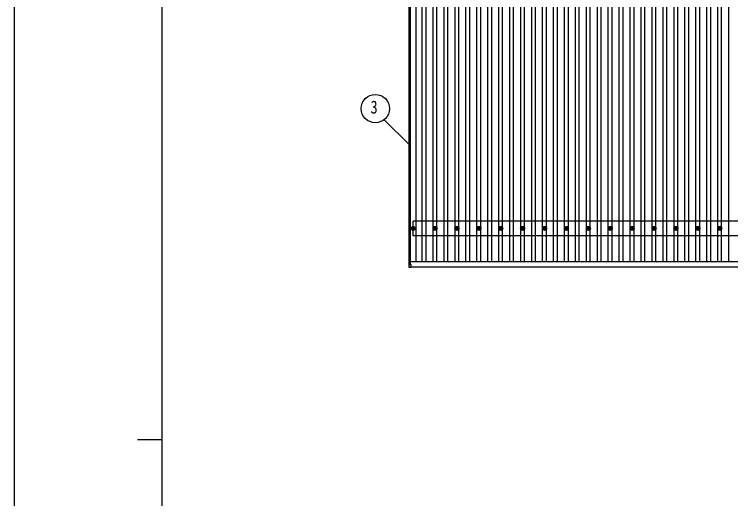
# Model space of a CAD drawing. Units: millimetres, scale not verified. Extents: x -18922 to 18922, y -13365 to 13365.
# Drawn here: x -18922 to -12380, y 21 to 4449 of the extents above; entities that cross this region are included whole.
import ezdxf
from ezdxf.enums import TextEntityAlignment as Align

# ---------------------------------------------------------------- set-up
doc = ezdxf.new("R2010")
doc.units = ezdxf.units.MM
doc.header["$LTSCALE"] = 50
for name, color, linetype in [('0-5_YKK_13', 4, 'Continuous'), ('0-6_YKK_A1', 4, 'Continuous'), ('0-7_YKK_D', 6, 'Continuous'), ('0-8_YKK_ZWAK', 7, 'Continuous')]:
    doc.layers.add(name, color=color, linetype=linetype)
doc.styles.add('ＭＳ ゴシック', font='')
doc.styles.get('ＭＳ ゴシック').set_extended_font_data('MS Gothic')

msp = doc.modelspace()

# ---------------------------------------------------------------- linework, layer by layer
at = {"layer": '0-5_YKK_13'}
for p, q in [((-15289.91, 2493.29), (-15285.49, 2493.29)), ((-15289.91, 2489.79), (-15285.49, 2489.79)), ((-15281.66, 2501.54), (-15281.66, 2497.12)), ((-15278.16, 2501.54), (-15278.16, 2497.12)), ((-15274.33, 2493.29), (-15269.91, 2493.29)), ((-15274.33, 2489.79), (-15269.91, 2489.79)), ((-15089.91, 2493.29), (-15085.49, 2493.29)), ((-15089.91, 2489.79), (-15085.49, 2489.79)), ((-15081.66, 2501.54), (-15081.66, 2497.12)), ((-15078.16, 2501.54), (-15078.16, 2497.12)), ((-15074.33, 2493.29), (-15069.91, 2493.29)), ((-15074.33, 2489.79), (-15069.91, 2489.79)), ((-14889.91, 2493.29), (-14885.49, 2493.29)), ((-14889.91, 2489.79), (-14885.49, 2489.79)), ((-14881.66, 2501.54), (-14881.66, 2497.12)), ((-14878.16, 2501.54), (-14878.16, 2497.12)), ((-14874.33, 2493.29), (-14869.91, 2493.29)), ((-14874.33, 2489.79), (-14869.91, 2489.79)), ((-14689.91, 2493.29), (-14685.49, 2493.29)), ((-14689.91, 2489.79), (-14685.49, 2489.79)), ((-14681.66, 2501.54), (-14681.66, 2497.12)), ((-14678.16, 2501.54), (-14678.16, 2497.12)), ((-14674.33, 2493.29), (-14669.91, 2493.29)), ((-14674.33, 2489.79), (-14669.91, 2489.79)), ((-14489.91, 2493.29), (-14485.49, 2493.29)), ((-14489.91, 2489.79), (-14485.49, 2489.79)), ((-14481.66, 2501.54), (-14481.66, 2497.12)), ((-14478.16, 2501.54), (-14478.16, 2497.12)), ((-14474.33, 2493.29), (-14469.91, 2493.29)), ((-14474.33, 2489.79), (-14469.91, 2489.79)), ((-14289.91, 2493.29), (-14285.49, 2493.29)), ((-14289.91, 2489.79), (-14285.49, 2489.79)), ((-14281.66, 2501.54), (-14281.66, 2497.12)), ((-14278.16, 2501.54), (-14278.16, 2497.12)), ((-14274.33, 2493.29), (-14269.91, 2493.29)), ((-14274.33, 2489.79), (-14269.91, 2489.79)), ((-14089.91, 2493.29), (-14085.49, 2493.29)), ((-14089.91, 2489.79), (-14085.49, 2489.79)), ((-14081.66, 2501.54), (-14081.66, 2497.12)), ((-14078.16, 2501.54), (-14078.16, 2497.12)), ((-14074.33, 2493.29), (-14069.91, 2493.29)), ((-14074.33, 2489.79), (-14069.91, 2489.79)), ((-13889.91, 2493.29), (-13885.49, 2493.29)), ((-13889.91, 2489.79), (-13885.49, 2489.79)), ((-13881.66, 2501.54), (-13881.66, 2497.12)), ((-13878.16, 2501.54), (-13878.16, 2497.12)), ((-13874.33, 2493.29), (-13869.91, 2493.29)), ((-13874.33, 2489.79), (-13869.91, 2489.79)), ((-13689.91, 2493.29), (-13685.49, 2493.29)), ((-13689.91, 2489.79), (-13685.49, 2489.79)), ((-13681.66, 2501.54), (-13681.66, 2497.12)), ((-13678.16, 2501.54), (-13678.16, 2497.12)), ((-13674.33, 2493.29), (-13669.91, 2493.29)), ((-13674.33, 2489.79), (-13669.91, 2489.79)), ((-13489.91, 2493.29), (-13485.49, 2493.29)), ((-13489.91, 2489.79), (-13485.49, 2489.79)), ((-13481.66, 2501.54), (-13481.66, 2497.12)), ((-13478.16, 2501.54), (-13478.16, 2497.12)), ((-13474.33, 2493.29), (-13469.91, 2493.29)), ((-13474.33, 2489.79), (-13469.91, 2489.79)), ((-13289.91, 2493.29), (-13285.49, 2493.29)), ((-13289.91, 2489.79), (-13285.49, 2489.79)), ((-13281.66, 2501.54), (-13281.66, 2497.12)), ((-13278.16, 2501.54), (-13278.16, 2497.12)), ((-13274.33, 2493.29), (-13269.91, 2493.29)), ((-13274.33, 2489.79), (-13269.91, 2489.79)), ((-13089.91, 2493.29), (-13085.49, 2493.29)), ((-13089.91, 2489.79), (-13085.49, 2489.79)), ((-13081.66, 2501.54), (-13081.66, 2497.12)), ((-13078.16, 2501.54), (-13078.16, 2497.12)), ((-13074.33, 2493.29), (-13069.91, 2493.29)), ((-13074.33, 2489.79), (-13069.91, 2489.79)), ((-12889.91, 2493.29), (-12885.49, 2493.29)), ((-12889.91, 2489.79), (-12885.49, 2489.79)), ((-12881.66, 2501.54), (-12881.66, 2497.12)), ((-12878.16, 2501.54), (-12878.16, 2497.12)), ((-12874.33, 2493.29), (-12869.91, 2493.29)), ((-12874.33, 2489.79), (-12869.91, 2489.79)), ((-12689.91, 2493.29), (-12685.49, 2493.29)), ((-12689.91, 2489.79), (-12685.49, 2489.79)), ((-12681.66, 2501.54), (-12681.66, 2497.12)), ((-12678.16, 2501.54), (-12678.16, 2497.12)), ((-12674.33, 2493.29), (-12669.91, 2493.29)), ((-12674.33, 2489.79), (-12669.91, 2489.79)), ((-12489.91, 2493.29), (-12485.49, 2493.29)), ((-12489.91, 2489.79), (-12485.49, 2489.79)), ((-12481.66, 2501.54), (-12481.66, 2497.12)), ((-12478.16, 2501.54), (-12478.16, 2497.12)), ((-12474.33, 2493.29), (-12469.91, 2493.29)), ((-12474.33, 2489.79), (-12469.91, 2489.79)), ((-15281.66, 2485.96), (-15281.66, 2481.54)), ((-15278.16, 2485.96), (-15278.16, 2481.54)), ((-15081.66, 2485.96), (-15081.66, 2481.54)), ((-15078.16, 2485.96), (-15078.16, 2481.54)), ((-14881.66, 2485.96), (-14881.66, 2481.54)), ((-14878.16, 2485.96), (-14878.16, 2481.54)), ((-14681.66, 2485.96), (-14681.66, 2481.54)), ((-14678.16, 2485.96), (-14678.16, 2481.54)), ((-14481.66, 2485.96), (-14481.66, 2481.54)), ((-14478.16, 2485.96), (-14478.16, 2481.54)), ((-14281.66, 2485.96), (-14281.66, 2481.54)), ((-14278.16, 2485.96), (-14278.16, 2481.54)), ((-14081.66, 2485.96), (-14081.66, 2481.54)), ((-14078.16, 2485.96), (-14078.16, 2481.54)), ((-13881.66, 2485.96), (-13881.66, 2481.54)), ((-13878.16, 2485.96), (-13878.16, 2481.54)), ((-13681.66, 2485.96), (-13681.66, 2481.54)), ((-13678.16, 2485.96), (-13678.16, 2481.54)), ((-13481.66, 2485.96), (-13481.66, 2481.54)), ((-13478.16, 2485.96), (-13478.16, 2481.54)), ((-13281.66, 2485.96), (-13281.66, 2481.54)), ((-13278.16, 2485.96), (-13278.16, 2481.54)), ((-13081.66, 2485.96), (-13081.66, 2481.54)), ((-13078.16, 2485.96), (-13078.16, 2481.54)), ((-12881.66, 2485.96), (-12881.66, 2481.54)), ((-12878.16, 2485.96), (-12878.16, 2481.54)), ((-12681.66, 2485.96), (-12681.66, 2481.54)), ((-12678.16, 2485.96), (-12678.16, 2481.54)), ((-12481.66, 2485.96), (-12481.66, 2481.54)), ((-12478.16, 2485.96), (-12478.16, 2481.54)), ((-15318.21, 2157.44), (-15318.21, 2139.44)), ((-15299.21, 2158.44), (-15317.21, 2158.44)), ((-15317.21, 2138.44), (-15299.21, 2138.44)), ((-15298.21, 2139.44), (-15298.21, 2157.44))]:
    msp.add_line(p, q, dxfattribs=at)
for centre, radius in [((-15279.91, 2491.54), 18.25), ((-15279.91, 2491.54), 10.15), ((-15279.91, 2491.54), 5.85), ((-15279.91, 2491.54), 5.25), ((-15079.91, 2491.54), 18.25), ((-15079.91, 2491.54), 10.15), ((-15079.91, 2491.54), 5.85), ((-15079.91, 2491.54), 5.25), ((-14879.91, 2491.54), 18.25), ((-14879.91, 2491.54), 10.15), ((-14879.91, 2491.54), 5.85), ((-14879.91, 2491.54), 5.25), ((-14679.91, 2491.54), 18.25), ((-14679.91, 2491.54), 10.15), ((-14679.91, 2491.54), 5.85), ((-14679.91, 2491.54), 5.25), ((-14479.91, 2491.54), 18.25), ((-14479.91, 2491.54), 10.15), ((-14479.91, 2491.54), 5.85), ((-14479.91, 2491.54), 5.25), ((-14279.91, 2491.54), 18.25), ((-14279.91, 2491.54), 10.15), ((-14279.91, 2491.54), 5.85), ((-14279.91, 2491.54), 5.25), ((-14079.91, 2491.54), 18.25), ((-14079.91, 2491.54), 10.15), ((-14079.91, 2491.54), 5.85), ((-14079.91, 2491.54), 5.25), ((-13879.91, 2491.54), 18.25), ((-13879.91, 2491.54), 10.15), ((-13879.91, 2491.54), 5.85), ((-13879.91, 2491.54), 5.25), ((-13679.91, 2491.54), 18.25), ((-13679.91, 2491.54), 10.15), ((-13679.91, 2491.54), 5.85), ((-13679.91, 2491.54), 5.25), ((-13479.91, 2491.54), 18.25), ((-13479.91, 2491.54), 10.15), ((-13479.91, 2491.54), 5.85), ((-13479.91, 2491.54), 5.25), ((-13279.91, 2491.54), 18.25), ((-13279.91, 2491.54), 10.15), ((-13279.91, 2491.54), 5.85), ((-13279.91, 2491.54), 5.25), ((-13079.91, 2491.54), 18.25), ((-13079.91, 2491.54), 10.15), ((-13079.91, 2491.54), 5.85), ((-13079.91, 2491.54), 5.25), ((-12879.91, 2491.54), 18.25), ((-12879.91, 2491.54), 10.15), ((-12879.91, 2491.54), 5.85), ((-12879.91, 2491.54), 5.25), ((-12679.91, 2491.54), 18.25), ((-12679.91, 2491.54), 10.15), ((-12679.91, 2491.54), 5.85), ((-12679.91, 2491.54), 5.25), ((-12479.91, 2491.54), 18.25), ((-12479.91, 2491.54), 10.15), ((-12479.91, 2491.54), 5.85), ((-12479.91, 2491.54), 5.25)]:
    msp.add_circle(centre, radius, dxfattribs=at)
for centre, start, end in [((-15317.21, 2157.44), 90, 180), ((-15317.21, 2139.44), 180, 270), ((-15299.21, 2157.44), 0, 90), ((-15299.21, 2139.44), 270, 0)]:
    msp.add_arc(centre, 1, start, end, dxfattribs=at)
at = {"layer": '0-6_YKK_A1'}
for p, q in [((-15253.41, 2189.72), (-15253.41, 8790.39)), ((-15197.41, 2189.72), (-15197.41, 8790.39)), ((-15162.41, 2189.72), (-15162.41, 8790.39)), ((-14997.41, 2189.72), (-14997.41, 8790.39)), ((-14962.41, 2189.72), (-14962.41, 8790.39)), ((-14797.41, 2189.72), (-14797.41, 8790.39)), ((-14762.41, 2189.72), (-14762.41, 8790.39)), ((-14597.41, 2189.72), (-14597.41, 8790.39)), ((-14562.41, 2189.72), (-14562.41, 8790.39)), ((-14397.41, 2189.72), (-14397.41, 8790.39)), ((-14362.41, 2189.72), (-14362.41, 8790.39)), ((-14197.41, 2189.72), (-14197.41, 8790.39)), ((-14162.41, 2189.72), (-14162.41, 8790.39)), ((-13997.41, 2189.72), (-13997.41, 8790.39)), ((-13962.41, 2189.72), (-13962.41, 8790.39)), ((-13797.41, 2189.72), (-13797.41, 8790.39)), ((-13762.41, 2189.72), (-13762.41, 8790.39)), ((-13597.41, 2189.72), (-13597.41, 8790.39)), ((-13562.41, 2189.72), (-13562.41, 8790.39)), ((-13397.41, 2189.72), (-13397.41, 8790.39)), ((-13362.41, 2189.72), (-13362.41, 8790.39)), ((-13197.41, 2189.72), (-13197.41, 8790.39)), ((-13162.41, 2189.72), (-13162.41, 8790.39)), ((-12997.41, 2189.72), (-12997.41, 8790.39)), ((-12962.41, 2189.72), (-12962.41, 8790.39)), ((-12797.41, 2189.72), (-12797.41, 8790.39)), ((-12762.41, 2189.72), (-12762.41, 8790.39)), ((-12597.41, 2189.72), (-12597.41, 8790.39)), ((-12562.41, 2189.72), (-12562.41, 8790.39)), ((-12397.41, 2189.72), (-12397.41, 8790.39)), ((-15314.91, 2158.44), (-15314.91, 7546.26)), ((-15302.91, 2158.44), (-15302.91, 7531.26)), ((-15097.41, 2496.72), (-15097.41, 5486.36)), ((-15062.41, 2496.72), (-15062.41, 5486.36)), ((-14897.41, 2496.72), (-14897.41, 5486.36)), ((-14862.41, 2496.72), (-14862.41, 5486.36)), ((-14697.41, 2496.72), (-14697.41, 5486.36)), ((-14662.41, 2496.72), (-14662.41, 5486.36)), ((-14497.41, 2496.72), (-14497.41, 5486.36)), ((-14462.41, 2496.72), (-14462.41, 5486.36)), ((-14297.41, 2496.72), (-14297.41, 5486.36)), ((-14262.41, 2496.72), (-14262.41, 5486.36)), ((-14097.41, 2496.72), (-14097.41, 5486.36)), ((-14062.41, 2496.72), (-14062.41, 5486.36)), ((-13897.41, 2496.72), (-13897.41, 5486.36)), ((-13862.41, 2496.72), (-13862.41, 5486.36)), ((-13697.41, 2496.72), (-13697.41, 5486.36)), ((-13662.41, 2496.72), (-13662.41, 5486.36)), ((-13497.41, 2496.72), (-13497.41, 5486.36)), ((-13462.41, 2496.72), (-13462.41, 5486.36)), ((-13297.41, 2496.72), (-13297.41, 5486.36)), ((-13262.41, 2496.72), (-13262.41, 5486.36)), ((-13097.41, 2496.72), (-13097.41, 5486.36)), ((-13062.41, 2496.72), (-13062.41, 5486.36)), ((-12897.41, 2496.72), (-12897.41, 5486.36)), ((-12862.41, 2496.72), (-12862.41, 5486.36)), ((-12697.41, 2496.72), (-12697.41, 5486.36)), ((-12662.41, 2496.72), (-12662.41, 5486.36)), ((-12497.41, 2496.72), (-12497.41, 5486.36)), ((-12462.41, 2496.72), (-12462.41, 5486.36)), ((-7479.91, 2558.54), (-15279.91, 2558.54)), ((-15279.91, 2424.54), (-15279.91, 2558.54)), ((-15097.41, 2189.72), (-15097.41, 2486.36)), ((-15062.41, 2189.72), (-15062.41, 2486.36)), ((-14897.41, 2189.72), (-14897.41, 2486.36)), ((-14862.41, 2189.72), (-14862.41, 2486.36)), ((-14697.41, 2189.72), (-14697.41, 2486.36)), ((-14662.41, 2189.72), (-14662.41, 2486.36)), ((-14497.41, 2189.72), (-14497.41, 2486.36)), ((-14462.41, 2189.72), (-14462.41, 2486.36)), ((-14297.41, 2189.72), (-14297.41, 2486.36)), ((-14262.41, 2189.72), (-14262.41, 2486.36)), ((-14097.41, 2189.72), (-14097.41, 2486.36)), ((-14062.41, 2189.72), (-14062.41, 2486.36)), ((-13897.41, 2189.72), (-13897.41, 2486.36)), ((-13862.41, 2189.72), (-13862.41, 2486.36)), ((-13697.41, 2189.72), (-13697.41, 2486.36)), ((-13662.41, 2189.72), (-13662.41, 2486.36)), ((-13497.41, 2189.72), (-13497.41, 2486.36)), ((-13462.41, 2189.72), (-13462.41, 2486.36)), ((-13297.41, 2189.72), (-13297.41, 2486.36)), ((-13262.41, 2189.72), (-13262.41, 2486.36)), ((-13097.41, 2189.72), (-13097.41, 2486.36)), ((-13062.41, 2189.72), (-13062.41, 2486.36)), ((-12897.41, 2189.72), (-12897.41, 2486.36)), ((-12862.41, 2189.72), (-12862.41, 2486.36)), ((-12697.41, 2189.72), (-12697.41, 2486.36)), ((-12662.41, 2189.72), (-12662.41, 2486.36)), ((-12497.41, 2189.72), (-12497.41, 2486.36)), ((-12462.41, 2189.72), (-12462.41, 2486.36)), ((-7479.91, 2424.54), (-15279.91, 2424.54)), ((-15302.91, 2189.72), (-9304.09, 2189.72)), ((-15298.21, 2141.74), (-9289.91, 2141.74))]:
    msp.add_line(p, q, dxfattribs=at)
at = {"layer": '0-7_YKK_D'}
msp.add_line((-15544.63, 3485.78), (-15315.56, 3258.96), dxfattribs=at)
msp.add_circle((-15625.58, 3586.99), 129.6, dxfattribs=at)
at = {"layer": '0-8_YKK_ZWAK'}
for p, q in [((-17572.41, -11362.5), (-17572.41, 12487.5)), ((-17797.41, 562.5), (-17572.41, 562.5))]:
    msp.add_line(p, q, dxfattribs=at)
msp.add_lwpolyline([(-18922.5, -13365), (18922.5, -13365), (18922.5, 13365), (-18922.5, 13365)], close=True, dxfattribs=at)

# ---------------------------------------------------------------- texts
at = {"layer": '0-7_YKK_D', "style": 'ＭＳ ゴシック', "width": 0.8}
msp.add_text('3', height=118.8, dxfattribs=at).set_placement((-15668.78, 3505.99), align=Align.BOTTOM_LEFT)

doc.saveas('drawing.dxf')
